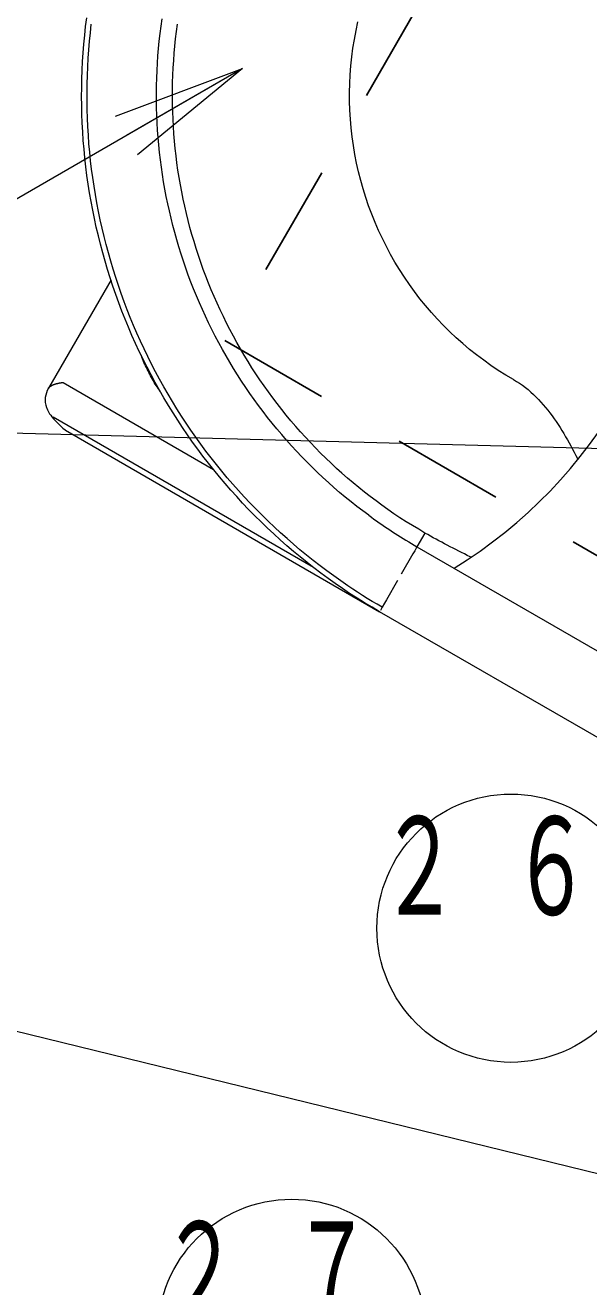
# Model space of a CAD drawing. Units: millimetres on the paper, scale 1:60. Extents: x -385 to 76, y -594 to 267.
# Drawn here: x -299.57 to -286.96, y 135.87 to 164.08 of the extents above; entities that cross this region are included whole.
import ezdxf

# ---------------------------------------------------------------- set-up
doc = ezdxf.new("R2010")
doc.units = ezdxf.units.MM
doc.linetypes.add('USER1', pattern=[4.5, 2.5, -2])
doc.layers.add('1_60', color=7, linetype='Continuous', lineweight=25)
doc.styles.add('ＭＳ ゴシック', font='')
doc.styles.get('ＭＳ ゴシック').set_extended_font_data('MS Gothic')

msp = doc.modelspace()

# ---------------------------------------------------------------- linework, layer by layer
at = {"layer": '1_60', "color": 4, "linetype": 'USER1'}
for p, q in [((-288.438, 168.577), (-295.105, 157.03)), ((-295.105, 157.03), (-286.444, 152.03))]:
    msp.add_line(p, q, dxfattribs=at)
at = {"layer": '1_60', "lineweight": 13}
for p, q in [((-294.708, 163.113), (-305.872, 156.682)), ((-297.557, 162.049), (-294.708, 163.113)), ((-294.708, 163.113), (-297.307, 161.616)), ((-294.708, 163.113), (-297.058, 161.182)), ((-297.654, 158.392), (-299.055, 155.966)), ((-298.729, 156.093), (-295.357, 154.146)), ((-298.948, 155.322), (-293.125, 151.96)), ((-280.82, 154.453), (-305.473, 155.106)), ((-298.67, 155.023), (-291.643, 150.965)), ((-290.627, 152.725), (-290.806, 152.416)), ((-290.806, 152.416), (-290.857, 152.326)), ((-290.806, 152.416), (-285.758, 149.501)), ((-290.897, 152.257), (-291.158, 151.805)), ((-290.857, 152.326), (-290.897, 152.257)), ((-291.242, 151.66), (-291.491, 151.228)), ((-286.595, 148.051), (-291.643, 150.965)), ((-291.583, 151.07), (-291.625, 150.996)), ((-291.531, 151.159), (-291.583, 151.07)), ((-291.491, 151.228), (-291.531, 151.159)), ((-279.108, 136.52), (-305.227, 142.911))]:
    msp.add_line(p, q, dxfattribs=at)
for points in [[(-291.643, 150.965), (-291.812, 151.065), (-291.981, 151.165), (-292.148, 151.268), (-292.313, 151.375), (-292.476, 151.485), (-292.637, 151.597), (-292.797, 151.71), (-292.955, 151.826), (-293.112, 151.945), (-293.266, 152.066), (-293.419, 152.189), (-293.57, 152.315), (-293.719, 152.442), (-293.867, 152.572), (-294.012, 152.704), (-294.156, 152.838), (-294.297, 152.974), (-294.437, 153.112), (-294.574, 153.252), (-294.709, 153.395), (-294.842, 153.539), (-294.973, 153.685), (-295.102, 153.833), (-295.229, 153.983), (-295.353, 154.135), (-295.476, 154.289), (-295.596, 154.444), (-295.713, 154.602), (-295.828, 154.761), (-295.941, 154.921), (-296.052, 155.083), (-296.16, 155.247), (-296.266, 155.413), (-296.369, 155.58), (-296.47, 155.748), (-296.568, 155.918), (-296.664, 156.089), (-296.757, 156.262), (-296.848, 156.436), (-296.936, 156.612), (-297.022, 156.788), (-297.105, 156.966), (-297.185, 157.146), (-297.262, 157.326), (-297.337, 157.507), (-297.41, 157.69), (-297.479, 157.873), (-297.546, 158.058), (-297.611, 158.244), (-297.672, 158.43), (-297.731, 158.617), (-297.787, 158.806), (-297.84, 158.994), (-297.89, 159.184), (-297.938, 159.375), (-297.983, 159.566), (-298.025, 159.758), (-298.064, 159.95), (-298.1, 160.143), (-298.134, 160.336), (-298.164, 160.53), (-298.192, 160.725), (-298.217, 160.919), (-298.239, 161.115), (-298.258, 161.31), (-298.274, 161.506), (-298.288, 161.701), (-298.298, 161.898), (-298.306, 162.094), (-298.31, 162.29), (-298.312, 162.486), (-298.311, 162.683), (-298.307, 162.879), (-298.3, 163.075), (-298.29, 163.271), (-298.277, 163.467), (-298.262, 163.663), (-298.243, 163.858), (-298.222, 164.053), (-298.198, 164.248)], [(-291.885, 153.121), (-292.019, 153.221), (-292.151, 153.321), (-292.283, 153.422), (-292.413, 153.527), (-292.54, 153.634), (-292.665, 153.744), (-292.789, 153.855), (-292.912, 153.967), (-293.033, 154.08), (-293.153, 154.196), (-293.27, 154.314), (-293.386, 154.433), (-293.501, 154.554), (-293.613, 154.676), (-293.724, 154.8), (-293.833, 154.926), (-293.94, 155.053), (-294.046, 155.181), (-294.15, 155.311), (-294.251, 155.443), (-294.351, 155.576), (-294.449, 155.71), (-294.545, 155.846), (-294.639, 155.983), (-294.731, 156.122), (-294.822, 156.262), (-294.91, 156.403), (-294.996, 156.545), (-295.08, 156.688), (-295.162, 156.833), (-295.242, 156.979), (-295.32, 157.126), (-295.395, 157.274), (-295.469, 157.423), (-295.541, 157.573), (-295.61, 157.724), (-295.677, 157.877), (-295.742, 158.03), (-295.805, 158.184), (-295.866, 158.338), (-295.924, 158.494), (-295.98, 158.651), (-296.034, 158.808), (-296.086, 158.966), (-296.135, 159.125), (-296.182, 159.284), (-296.227, 159.445), (-296.27, 159.605), (-296.31, 159.767), (-296.348, 159.929), (-296.384, 160.091), (-296.417, 160.254), (-296.448, 160.418), (-296.477, 160.581), (-296.503, 160.746), (-296.527, 160.91), (-296.549, 161.075), (-296.568, 161.24), (-296.585, 161.406), (-296.599, 161.571), (-296.612, 161.737), (-296.621, 161.903), (-296.629, 162.069), (-296.634, 162.236), (-296.637, 162.402), (-296.637, 162.568), (-296.635, 162.735), (-296.63, 162.901), (-296.624, 163.067), (-296.614, 163.233), (-296.603, 163.399), (-296.589, 163.565), (-296.573, 163.73), (-296.554, 163.896), (-296.533, 164.061), (-296.51, 164.225)], [(-292.667, 151.768), (-292.821, 151.881), (-292.976, 151.993), (-293.128, 152.109), (-293.277, 152.228), (-293.425, 152.35), (-293.57, 152.474), (-293.715, 152.599), (-293.858, 152.726), (-293.998, 152.855), (-294.137, 152.987), (-294.274, 153.121), (-294.409, 153.256), (-294.541, 153.393), (-294.672, 153.533), (-294.801, 153.674), (-294.928, 153.817), (-295.052, 153.962), (-295.175, 154.109), (-295.296, 154.257), (-295.414, 154.407), (-295.53, 154.559), (-295.644, 154.712), (-295.756, 154.868), (-295.865, 155.024), (-295.972, 155.183), (-296.077, 155.342), (-296.18, 155.504), (-296.28, 155.666), (-296.378, 155.83), (-296.474, 155.996), (-296.567, 156.163), (-296.657, 156.331), (-296.745, 156.501), (-296.831, 156.672), (-296.914, 156.844), (-296.995, 157.017), (-297.073, 157.192), (-297.149, 157.367), (-297.222, 157.544), (-297.293, 157.721), (-297.361, 157.9), (-297.426, 158.08), (-297.489, 158.26), (-297.549, 158.442), (-297.607, 158.624), (-297.661, 158.807), (-297.714, 158.991), (-297.764, 159.175), (-297.811, 159.361), (-297.855, 159.547), (-297.896, 159.733), (-297.935, 159.92), (-297.971, 160.108), (-298.005, 160.296), (-298.035, 160.485), (-298.063, 160.674), (-298.089, 160.864), (-298.111, 161.053), (-298.131, 161.244), (-298.148, 161.434), (-298.162, 161.625), (-298.173, 161.815), (-298.182, 162.006), (-298.188, 162.197), (-298.191, 162.389), (-298.191, 162.58), (-298.189, 162.771), (-298.183, 162.962), (-298.176, 163.153), (-298.165, 163.344), (-298.151, 163.534), (-298.135, 163.725), (-298.116, 163.915), (-298.095, 164.105)], [(-290.627, 152.725), (-290.768, 152.808), (-290.909, 152.892), (-291.049, 152.977), (-291.187, 153.065), (-291.323, 153.157), (-291.457, 153.251), (-291.591, 153.346), (-291.723, 153.442), (-291.854, 153.541), (-291.983, 153.641), (-292.111, 153.744), (-292.238, 153.848), (-292.362, 153.954), (-292.486, 154.062), (-292.607, 154.172), (-292.727, 154.284), (-292.846, 154.397), (-292.962, 154.512), (-293.078, 154.629), (-293.191, 154.747), (-293.303, 154.867), (-293.413, 154.988), (-293.521, 155.111), (-293.627, 155.236), (-293.732, 155.362), (-293.834, 155.49), (-293.935, 155.619), (-294.034, 155.75), (-294.131, 155.882), (-294.226, 156.015), (-294.32, 156.15), (-294.411, 156.286), (-294.5, 156.423), (-294.587, 156.562), (-294.673, 156.702), (-294.756, 156.843), (-294.837, 156.985), (-294.916, 157.129), (-294.993, 157.274), (-295.068, 157.419), (-295.14, 157.566), (-295.211, 157.714), (-295.28, 157.863), (-295.346, 158.013), (-295.41, 158.164), (-295.472, 158.315), (-295.532, 158.468), (-295.589, 158.621), (-295.644, 158.776), (-295.697, 158.931), (-295.748, 159.086), (-295.797, 159.243), (-295.843, 159.4), (-295.887, 159.558), (-295.929, 159.716), (-295.968, 159.875), (-296.005, 160.035), (-296.04, 160.195), (-296.072, 160.356), (-296.102, 160.517), (-296.13, 160.678), (-296.156, 160.84), (-296.179, 161.002), (-296.199, 161.165), (-296.218, 161.328), (-296.234, 161.491), (-296.247, 161.654), (-296.258, 161.818), (-296.267, 161.981), (-296.274, 162.145), (-296.278, 162.309), (-296.279, 162.473), (-296.279, 162.636), (-296.276, 162.8), (-296.27, 162.964), (-296.262, 163.128), (-296.252, 163.291), (-296.24, 163.455), (-296.225, 163.618), (-296.208, 163.781), (-296.188, 163.943), (-296.166, 164.106)], [(-288.645, 156.158), (-288.816, 156.259), (-288.986, 156.362), (-289.151, 156.474), (-289.312, 156.59), (-289.471, 156.709), (-289.627, 156.833), (-289.779, 156.961), (-289.927, 157.093), (-290.072, 157.229), (-290.213, 157.369), (-290.351, 157.513), (-290.484, 157.66), (-290.614, 157.811), (-290.739, 157.966), (-290.86, 158.124), (-290.976, 158.284), (-291.089, 158.449), (-291.197, 158.616), (-291.3, 158.785), (-291.398, 158.958), (-291.492, 159.133), (-291.581, 159.311), (-291.666, 159.491), (-291.745, 159.673), (-291.819, 159.858), (-291.889, 160.044), (-291.953, 160.232), (-292.012, 160.422), (-292.066, 160.613), (-292.115, 160.806), (-292.158, 161), (-292.197, 161.195), (-292.23, 161.391), (-292.257, 161.588), (-292.28, 161.786), (-292.297, 161.984), (-292.308, 162.182), (-292.314, 162.381), (-292.315, 162.58), (-292.311, 162.779), (-292.301, 162.977), (-292.285, 163.175), (-292.265, 163.373), (-292.239, 163.57), (-292.207, 163.767), (-292.171, 163.962), (-292.129, 164.156)], [(-296.544, 155.886), (-296.568, 155.92), (-296.593, 155.954), (-296.617, 155.988), (-296.641, 156.023), (-296.664, 156.058), (-296.686, 156.094), (-296.707, 156.13), (-296.728, 156.167), (-296.748, 156.204), (-296.767, 156.241), (-296.787, 156.278), (-296.806, 156.316), (-296.825, 156.353), (-296.844, 156.391), (-296.863, 156.429), (-296.881, 156.466), (-296.899, 156.504), (-296.917, 156.543), (-296.933, 156.581), (-296.948, 156.621), (-296.962, 156.66), (-296.975, 156.7)], [(-299.055, 155.966), (-299.052, 155.973), (-299.046, 155.979), (-299.041, 155.984), (-299.035, 155.99), (-299.029, 155.995), (-299.023, 156), (-299.017, 156.005), (-299.011, 156.009), (-299.004, 156.013), (-298.997, 156.017), (-298.99, 156.021), (-298.984, 156.024), (-298.977, 156.028), (-298.97, 156.032), (-298.963, 156.035), (-298.955, 156.038), (-298.948, 156.041), (-298.941, 156.044), (-298.934, 156.047), (-298.926, 156.049), (-298.919, 156.052), (-298.912, 156.054), (-298.904, 156.057), (-298.897, 156.059), (-298.889, 156.062), (-298.882, 156.064), (-298.874, 156.066), (-298.867, 156.068), (-298.859, 156.07), (-298.852, 156.072), (-298.844, 156.073), (-298.837, 156.075), (-298.829, 156.077), (-298.821, 156.078), (-298.814, 156.08), (-298.806, 156.081), (-298.798, 156.082), (-298.791, 156.084), (-298.783, 156.085), (-298.775, 156.086), (-298.768, 156.087), (-298.76, 156.089), (-298.752, 156.09), (-298.744, 156.091), (-298.737, 156.092), (-298.729, 156.093)], [(-288.645, 156.158), (-288.577, 156.116), (-288.509, 156.075), (-288.443, 156.031), (-288.38, 155.983), (-288.319, 155.932), (-288.259, 155.879), (-288.2, 155.825), (-288.143, 155.77), (-288.087, 155.713), (-288.034, 155.655), (-287.981, 155.595), (-287.93, 155.534), (-287.879, 155.472), (-287.83, 155.41), (-287.783, 155.346), (-287.736, 155.281), (-287.691, 155.216), (-287.647, 155.15), (-287.603, 155.083), (-287.561, 155.016), (-287.52, 154.948), (-287.479, 154.88), (-287.439, 154.811), (-287.399, 154.742), (-287.361, 154.672), (-287.323, 154.602), (-287.285, 154.532), (-287.248, 154.462), (-287.212, 154.391), (-287.202, 154.372)], [(-299.1, 155.535), (-299.093, 155.515), (-299.079, 155.482), (-299.063, 155.452), (-299.047, 155.422), (-299.028, 155.393), (-299.005, 155.362), (-298.976, 155.325), (-298.933, 155.274), (-298.896, 155.234), (-298.858, 155.195), (-298.817, 155.154), (-298.774, 155.113), (-298.73, 155.073), (-298.698, 155.043)], [(-298.67, 155.023), (-298.677, 155.028), (-298.684, 155.033), (-298.69, 155.039), (-298.697, 155.044)], [(-291.885, 153.121), (-291.827, 153.08), (-291.769, 153.038), (-291.711, 152.996), (-291.652, 152.954), (-291.594, 152.913), (-291.535, 152.872), (-291.475, 152.833), (-291.415, 152.793), (-291.355, 152.754), (-291.295, 152.715), (-291.234, 152.676), (-291.174, 152.638), (-291.113, 152.6), (-291.052, 152.562), (-290.991, 152.525), (-290.929, 152.489), (-290.867, 152.452), (-290.806, 152.416)], [(-289.592, 152.184), (-289.616, 152.195), (-289.68, 152.226), (-289.744, 152.257), (-289.808, 152.289), (-289.872, 152.321), (-289.936, 152.353), (-290, 152.385), (-290.063, 152.417), (-290.127, 152.45), (-290.19, 152.484), (-290.253, 152.517), (-290.316, 152.551), (-290.378, 152.585), (-290.441, 152.619), (-290.503, 152.654), (-290.565, 152.69), (-290.627, 152.725)], [(-291.583, 151.07), (-291.695, 151.132), (-291.807, 151.197), (-291.918, 151.263), (-292.028, 151.33), (-292.137, 151.399), (-292.245, 151.47), (-292.352, 151.542), (-292.458, 151.616), (-292.563, 151.691), (-292.667, 151.768)]]:
    msp.add_lwpolyline(points, dxfattribs=at)
for centre in [(-288.704, 143.886), (-293.609, 134.825)]:
    msp.add_circle(centre, 3, dxfattribs=at)
for centre, radius, start, end in [((-295.645, 161.191), 10.852, 301.4909, 359.436), ((-298.615, 155.701), 0.513, 148.8861, 199.012)]:
    msp.add_arc(centre, radius, start, end, dxfattribs=at)

# ---------------------------------------------------------------- texts
at = {"layer": '1_60', "char_height": 2.199, "attachment_point": 2, "style": 'ＭＳ ゴシック'}
for s, insert in [('\\T1.64;\\W0.6;２６', (-288.704, 146.386)), ('\\T1.64;\\W0.6;２７', (-293.609, 137.325))]:
    msp.add_mtext(s, dxfattribs=dict(at, insert=insert))

doc.saveas('drawing.dxf')
